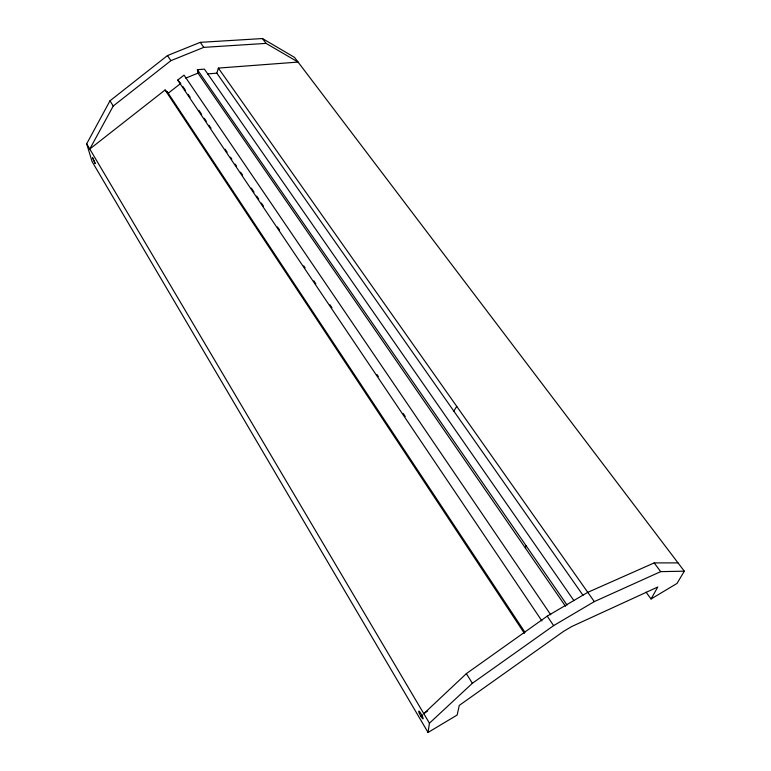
<?xml version="1.0" encoding="UTF-8"?>
<svg xmlns="http://www.w3.org/2000/svg" width="771" height="771" viewBox="0 0 771 771"><rect width="100%" height="100%" fill="white"/><g stroke="black" fill="none" stroke-linecap="round" stroke-linejoin="round"><path stroke-width="1.16" d="M651.052 598.98L657.769 587.02L571.716 626.534L563.562 631.372L459.275 705.407L457.155 715.025L428.05 732.45L429.437 723.198L472.363 683.289L553.636 625.618L594.306 601.602L660.708 571.639L684.311 571.186L677.015 583.435L651.052 598.98L646.079 592.186M525.388 548.085L526.053 545.685M582.982 595.251L216.834 73.187L218.366 68.089L298.088 62.075L266.082 43.388L262.468 38.55L200.238 42.347L167.461 55.57L109.983 100.808L86.689 143.801L92.048 161.486L428.05 732.45M266.082 43.388L203.775 47.368L170.911 60.658L113.231 106.022L89.783 149.034L165.1 89.985L168.203 93.224L180.761 83.384L177.715 80.088L184.038 75.134L550.754 614.776M453.82 411.088L456.731 406.365M678.008 562.878L654.184 562.917L587.781 592.34L547.217 616.145L466.359 673.632L423.799 713.676L427.712 710.901M420.793 716.105L422.797 714.91M185.792 78.122L197.983 73.12L197.386 69.669L204.431 69.139L573.961 600.667M207.563 73.91L216.834 73.187M262.468 38.55L294.503 57.362L684.311 571.186M654.184 562.917L660.708 571.639M200.238 42.347L203.775 47.368M218.366 68.089L594.306 601.602M197.386 69.669L567.07 605.071M197.983 73.12L565.519 606.285M167.461 55.57L170.911 60.658M547.217 616.145L553.636 625.618M182.775 86.381L185.464 90.371M188.153 94.361L190.167 97.348M198.908 110.311L201.597 114.301M204.286 118.291L206.3 121.288M208.989 125.278L211.003 128.265M225.122 149.208L227.137 152.205M230.49 157.188L231.84 159.183M235.203 164.165L236.543 166.16M240.581 172.145L242.595 175.142M251.327 188.105L254.016 192.095M256.704 196.085L258.728 199.072M261.408 203.062L263.431 206.059M277.541 227.002L279.555 229.989M303.755 265.899L305.104 267.894M313.836 280.856L315.85 283.844M329.969 304.786L331.983 307.783M377.019 374.6L378.359 376.595M403.233 413.497L405.247 416.494M177.715 80.088L541.926 620.944M167.085 91.537L524.955 632.287M165.1 89.985L524.405 633.377M109.983 100.808L113.231 106.022M466.359 673.632L472.363 683.289M86.689 143.801L429.437 723.198M92.549 157.602L95.18 163.5L92.549 157.602M419.27 713.127A4.433 0.675 61.3 0 0 423.028 718.89A4.433 0.675 61.3 0 0 420.503 712.953A4.433 0.675 61.3 0 0 419.27 713.127"/></g></svg>
